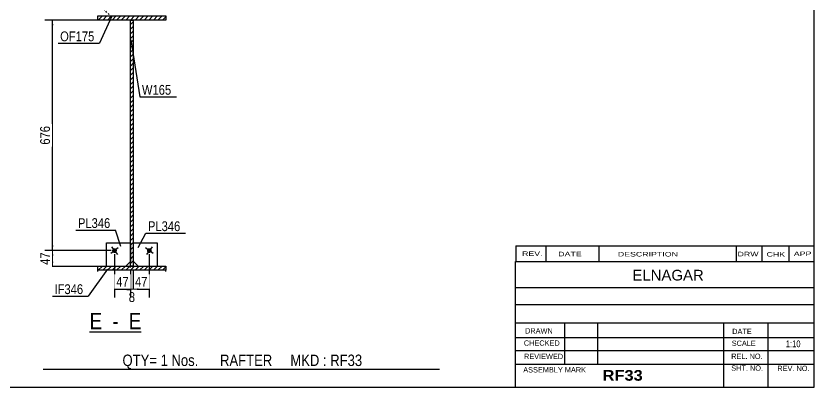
# Model space of a CAD drawing. Header units: millimetres. Extents: x -23 to 380, y -193 to 84.
# Drawn here: x 145.5 to 379.6, y -192.6 to -83.8 of the extents above; entities that cross this region are included whole.
import ezdxf

# ---------------------------------------------------------------- set-up
doc = ezdxf.new("R2010")
doc.units = ezdxf.units.MM
doc.linetypes.add('DXK_LINE_DOT1', pattern=[1.8814, 0.9407, -0.9407])
doc.linetypes.add('DXK_LINE_DOT4', pattern=[0.9408, 0.4704, -0.4704])
doc.styles.add('Arial', font='ARIAL.TTF', dxfattribs={"height": 0.2})
doc.styles.add('Arial Bold', font='ARIALBD.TTF', dxfattribs={"height": 0.2})
doc.styles.add('Arial Narrow', font='ARIALN.TTF', dxfattribs={"height": 0.2})

# ---------------------------------------------------------------- blocks, each defined once
blk = doc.blocks.new('Unknown-624477018-1210')
at = {"color": 5, "linetype": 'Continuous'}
for p, q in [((379.57, -192.57), (379.57, 84.43)), ((-20.43, -192.57), (379.57, -192.57))]:
    blk.add_line(p, q, dxfattribs=at)
blk = doc.blocks.new('Unknown-624477018-13 - 1394')
at = {"color": 7, "linetype": 'Continuous'}
blk.add_line((167.09, -176.39), (182.26, -176.39), dxfattribs=at)
at = {"color": 0, "linetype": 'Continuous'}
for points in [[(170.74, -175.64), (170.74, -170.64), (167.09, -170.64), (167.09, -175.64)], [(177.11, -175.64), (177.11, -170.64), (172.24, -170.64), (172.24, -175.64)], [(182.26, -175.64), (182.26, -170.64), (178.61, -170.64), (178.61, -175.64)]]:
    blk.add_wipeout(points, dxfattribs=at)
at = {"color": 6, "linetype": 'Continuous', "style": 'Arial Narrow'}
for s, height, p in [('E', 4.77, (167.09, -175.64)), ('E', 4.77, (178.61, -175.64)), (' - ', 4.772, (172.24, -175.64))]:
    blk.add_text(s, height=height, dxfattribs=at).set_placement(p)
blk = doc.blocks.new('Part-624477018-1490 - 1394')
at = {"color": 2, "linetype": 'Continuous'}
for p, q in [((179.92, -155.78), (179.92, -150.28)), ((179.92, -150.28), (186.92, -150.28)), ((186.92, -150.28), (186.92, -157.15)), ((181.29, -157.15), (179.92, -155.78))]:
    blk.add_line(p, q, dxfattribs=at)
at = {"color": 7, "linetype": 'DXK_LINE_DOT1'}
for p, q in [((179.92, -150.28), (186.92, -150.28)), ((181.42, -157.28), (181.29, -157.15)), ((186.92, -157.28), (181.42, -157.28)), ((186.92, -157.15), (186.92, -157.28))]:
    blk.add_line(p, q, dxfattribs=at)
blk = doc.blocks.new('Part-624477018-1426 - 1394')
at = {"linetype": 'Continuous'}
h = blk.add_hatch(dxfattribs=at)
h.set_pattern_fill('', scale=0.3, style=0, pattern_type=0)
h.set_pattern_definition([(45, (169.49, -157.1495), (-0.67352, 0.67352), [])])
h.paths.add_polyline_path([(189.49, -157.15), (169.49, -157.15), (169.49, -158.35), (189.49, -158.35)])
at = {"color": 7, "linetype": 'DXK_LINE_DOT1'}
for p, q in [((169.49, -157.49), (169.49, -157.15)), ((189.49, -157.49), (189.49, -157.15))]:
    blk.add_line(p, q, dxfattribs=at)
at = {"color": 2, "linetype": 'Continuous'}
for p, q in [((169.49, -157.15), (189.49, -157.15)), ((169.49, -158.35), (169.49, -157.15)), ((169.49, -158.69), (169.49, -158.35)), ((189.49, -158.35), (169.49, -158.35)), ((189.49, -157.15), (189.49, -158.35)), ((189.49, -158.69), (189.49, -158.35))]:
    blk.add_line(p, q, dxfattribs=at)
blk = doc.blocks.new('Bolt-624477018-1451 - 1394')
at = {"linetype": 'Continuous'}
blk.add_hatch(color=3, dxfattribs=at).paths.add_polyline_path([(174.95, -152.15, -1), (173.83, -153, -1)])
at = {"color": 3, "linetype": 'Continuous'}
for p, q in [((175.5, -151.73), (173.28, -153.43)), ((173.54, -151.46), (175.24, -153.69))]:
    blk.add_line(p, q, dxfattribs=at)
blk = doc.blocks.new('Part-624477018-1449 - 1394')
at = {"color": 2, "linetype": 'Continuous'}
for p, q in [((172.06, -150.28), (179.06, -150.28)), ((172.06, -157.15), (172.06, -150.28)), ((179.06, -150.28), (179.06, -155.78)), ((177.69, -157.15), (179.06, -155.78))]:
    blk.add_line(p, q, dxfattribs=at)
at = {"color": 7, "linetype": 'DXK_LINE_DOT1'}
for p, q in [((172.06, -150.28), (179.06, -150.28)), ((172.06, -157.28), (172.06, -157.15)), ((177.56, -157.28), (172.06, -157.28)), ((177.69, -157.15), (177.56, -157.28))]:
    blk.add_line(p, q, dxfattribs=at)
blk = doc.blocks.new('Bolt-624477018-1452 - 1394')
at = {"linetype": 'Continuous'}
blk.add_hatch(color=3, dxfattribs=at).paths.add_polyline_path([(185.15, -153, -1), (184.03, -152.15, -1)])
at = {"color": 3, "linetype": 'Continuous'}
for p, q in [((185.7, -153.43), (183.48, -151.73)), ((185.44, -151.46), (183.74, -153.69))]:
    blk.add_line(p, q, dxfattribs=at)
blk = doc.blocks.new('Part-624477018-1462 - 1394')
at = {"linetype": 'Continuous'}
h = blk.add_hatch(dxfattribs=at)
h.set_pattern_fill('', scale=0.3, style=0, pattern_type=0)
h.set_pattern_definition([(45, (169.49, -83.8083), (-0.67352, 0.67352), [])])
h.paths.add_polyline_path([(189.49, -83.81), (169.49, -83.81), (169.49, -85.01), (189.49, -85.01)])
at = {"color": 2, "linetype": 'Continuous'}
for p, q in [((169.49, -83.81), (189.49, -83.81)), ((169.49, -85.01), (169.49, -83.81)), ((189.49, -83.81), (189.49, -85.01)), ((189.49, -85.01), (169.49, -85.01))]:
    blk.add_line(p, q, dxfattribs=at)
blk = doc.blocks.new('Part-624477018-1484 - 1394')
at = {"linetype": 'Continuous'}
h = blk.add_hatch(dxfattribs=at)
h.set_pattern_fill('', scale=0.3, style=0, pattern_type=0)
h.set_pattern_definition([(45, (179.09, -85.0083), (-0.673519, 0.673519), [])])
h.paths.add_polyline_path([(179.89, -85.01), (179.09, -85.01), (179.09, -157.15), (179.89, -157.15)])
at = {"color": 2, "linetype": 'Continuous'}
for p, q in [((179.09, -85.01), (179.89, -85.01)), ((179.09, -157.15), (179.09, -85.01)), ((179.89, -85.01), (179.89, -157.15)), ((179.89, -157.15), (179.09, -157.15))]:
    blk.add_line(p, q, dxfattribs=at)
at = {"color": 7, "linetype": 'DXK_LINE_DOT1'}
for p, q in [((179.09, -157.49), (179.09, -157.15)), ((179.89, -157.49), (179.89, -157.15))]:
    blk.add_line(p, q, dxfattribs=at)
blk = doc.blocks.new('StraightDimension-624477018-8654 - 1394')
at = {"linetype": 'Continuous'}
for points in [[(155.96, -154.08), (156.21, -152.58), (156.46, -154.08)], [(156.46, -155.78), (156.21, -157.28), (155.96, -155.78)]]:
    blk.add_hatch(color=7, dxfattribs=at).paths.add_polyline_path(points)
at = {"color": 7, "linetype": 'Continuous'}
for p, q in [((173.39, -152.58), (153.96, -152.58)), ((156.21, -157.28), (156.21, -152.58)), ((171.06, -157.28), (153.96, -157.28))]:
    blk.add_line(p, q, dxfattribs=at)
at = {"color": 0}
blk.add_wipeout([(156.06, -152.5), (151.86, -152.5), (151.86, -157.35), (156.06, -157.35)], dxfattribs=at)
at = {"color": 3, "style": 'Arial Narrow'}
blk.add_text('47', height=2.863, rotation=90.0002, dxfattribs=at).set_placement((155.46, -156.75))
blk = doc.blocks.new('StraightDimension-624477018-3790 - 1394')
at = {"linetype": 'Continuous'}
for points in [[(181.39, -164.14), (179.89, -163.89), (181.39, -163.64)], [(183.09, -163.64), (184.59, -163.89), (183.09, -164.14)]]:
    blk.add_hatch(color=7, dxfattribs=at).paths.add_polyline_path(points)
at = {"color": 7, "linetype": 'Continuous'}
for p, q in [((184.59, -153.58), (184.59, -166.29)), ((179.89, -158.25), (179.89, -166.29)), ((179.89, -163.89), (184.59, -163.89))]:
    blk.add_line(p, q, dxfattribs=at)
at = {"color": 0}
blk.add_wipeout([(184.67, -163.74), (184.67, -159.54), (179.81, -159.54), (179.81, -163.74)], dxfattribs=at)
at = {"color": 3, "style": 'Arial Narrow'}
blk.add_text('47', height=2.863, dxfattribs=at).set_placement((180.41, -163.14))
blk = doc.blocks.new('StraightDimension-624477018-3791 - 1394')
at = {"linetype": 'Continuous'}
for points in [[(177.59, -163.64), (179.09, -163.89), (177.59, -164.14)], [(181.39, -164.14), (179.89, -163.89), (181.39, -163.64)]]:
    blk.add_hatch(color=7, dxfattribs=at).paths.add_polyline_path(points)
at = {"color": 7, "linetype": 'Continuous'}
for p, q in [((179.09, -158.25), (179.09, -166.14)), ((179.89, -158.25), (179.89, -166.14)), ((179.09, -163.89), (179.89, -163.89))]:
    blk.add_line(p, q, dxfattribs=at)
at = {"color": 0}
blk.add_wipeout([(181, -168.24), (181, -164.04), (177.98, -164.04), (177.98, -168.24)], dxfattribs=at)
at = {"color": 3, "style": 'Arial Narrow'}
blk.add_text('8', height=2.86, dxfattribs=at).set_placement((178.58, -167.64))
blk = doc.blocks.new('StraightDimension-624477018-3792 - 1394')
at = {"linetype": 'Continuous'}
for points in [[(175.89, -164.14), (174.39, -163.89), (175.89, -163.64)], [(177.59, -163.64), (179.09, -163.89), (177.59, -164.14)]]:
    blk.add_hatch(color=7, dxfattribs=at).paths.add_polyline_path(points)
at = {"color": 7, "linetype": 'Continuous'}
for p, q in [((174.39, -153.58), (174.39, -166.29)), ((179.09, -158.25), (179.09, -166.29)), ((174.39, -163.89), (179.09, -163.89))]:
    blk.add_line(p, q, dxfattribs=at)
at = {"color": 0}
blk.add_wipeout([(179.17, -163.74), (179.17, -159.54), (174.31, -159.54), (174.31, -163.74)], dxfattribs=at)
at = {"color": 3, "style": 'Arial Narrow'}
blk.add_text('47', height=2.863, dxfattribs=at).set_placement((174.91, -163.14))
blk = doc.blocks.new('StraightDimension-624477018-8653 - 1394')
at = {"linetype": 'Continuous'}
for points in [[(155.96, -86.51), (156.21, -85.01), (156.46, -86.51)], [(156.46, -151.08), (156.21, -152.58), (155.96, -151.08)]]:
    blk.add_hatch(color=7, dxfattribs=at).paths.add_polyline_path(points)
at = {"color": 7, "linetype": 'Continuous'}
for p, q in [((178.09, -85.01), (153.96, -85.01)), ((156.21, -152.58), (156.21, -85.01)), ((173.39, -152.58), (153.96, -152.58))]:
    blk.add_line(p, q, dxfattribs=at)
at = {"color": 0}
blk.add_wipeout([(156.06, -115.45), (151.86, -115.45), (151.86, -122.13), (156.06, -122.13)], dxfattribs=at)
at = {"color": 3, "style": 'Arial Narrow'}
blk.add_text('676', height=2.863, rotation=90.0002, dxfattribs=at).set_placement((155.46, -121.53))
blk = doc.blocks.new('CBS_NAME_BLOG-624477018-9298')
at = {"color": 7, "linetype": 'Continuous'}
for p, q in [((291.98, -155.82), (379.5, -155.82)), ((291.98, -192.53), (291.98, -155.82)), ((291.98, -163.36), (379.5, -163.36)), ((292.05, -168.41), (379.57, -168.41)), ((291.98, -173.78), (379.5, -173.78)), ((306.5, -185.89), (306.5, -173.79)), ((316.19, -185.87), (316.19, -173.8)), ((353.1, -192.53), (353.1, -173.8)), ((366.15, -192.53), (366.15, -173.79)), ((291.99, -178.08), (379.57, -178.06)), ((291.98, -181.83), (379.5, -181.83)), ((291.98, -185.87), (379.5, -185.87)), ((291.98, -192.57), (379.57, -192.57))]:
    blk.add_line(p, q, dxfattribs=at)
at = {"color": 3, "linetype": 'Continuous', "style": 'Arial'}
blk.add_text('ELNAGAR', height=3.133, dxfattribs=at).set_placement((326.3, -161.35))
at = {"color": 3, "linetype": 'Continuous'}
for s, height, style, width, p in [('DRAWN', 1.566, 'Arial', 0.9, (294.81, -176.89)), ('DATE', 1.566, 'Arial', 0.9, (355.57, -177.05)), ('CHECKED', 1.566, 'Arial', 0.9, (294.46, -180.47)), ('SCALE', 1.566, 'Arial', 0.9, (355.42, -180.53)), ('1:10', 1.957, 'Arial Narrow', 0.9, (371.31, -180.89)), ('REVIEWED', 1.566, 'Arial', 0.9, (294.5, -184.38)), ('REL. NO.', 1.566, 'Arial', 0.9, (355.28, -184.34)), ('ASSEMBLY MARK', 1.5663, 'Arial', 0.9, (294.28, -188.31)), ('SHT. NO.', 1.566, 'Arial', 0.9, (355.28, -187.8)), ('REV. NO.', 1.566, 'Arial', 0.9, (368.8, -187.89)), ('RF33', 3.131, 'Arial Bold', 1.1, (317.56, -190.72))]:
    blk.add_text(s, height=height, dxfattribs=dict(at, style=style, width=width)).set_placement(p)
blk = doc.blocks.new('CBS_CALLOFF-624477018-9297')
at = {"color": 7, "linetype": 'Continuous'}
blk.add_line((153.45, -187.3), (269.68, -187.32), dxfattribs=at)
at = {"color": 3, "linetype": 'Continuous', "style": 'Arial Narrow'}
blk.add_text('QTY= 1 Nos.      RAFTER     MKD : RF33', height=3.3405, dxfattribs=at).set_placement((176.74, -186.41))
blk = doc.blocks.new('CBS_REVISION-624477018-9299')
at = {"color": 7, "linetype": 'Continuous'}
for p, q in [((292.06, -151.19), (379.56, -151.19)), ((292.06, -151.19), (292.06, -155.82)), ((300.86, -151.19), (300.86, -155.82)), ((316.45, -151.19), (316.45, -155.76)), ((356.71, -151.19), (356.71, -155.82)), ((364.25, -151.19), (364.25, -155.82)), ((372.2, -151.19), (372.2, -155.82)), ((292.06, -155.82), (379.56, -155.82))]:
    blk.add_line(p, q, dxfattribs=at)
at = {"color": 7, "style": 'Arial Narrow', "width": 1.7}
for s, height, p in [('REV.', 1.326, (293.92, -154.15)), ('DATE', 1.326, (304.54, -154.26)), ('DESCRIPTION', 1.3257, (322.02, -154.31)), ('DRW', 1.326, (357.14, -154.26)), ('CHK', 1.326, (365.63, -154.35)), ('APP', 1.326, (373.63, -154.19))]:
    blk.add_text(s, height=height, dxfattribs=at).set_placement(p)
blk = doc.blocks.new('Mark-624477018-1486 - 1394')
at = {"color": 0}
blk.add_wipeout([(193.7, -146.86), (193.7, -143.86), (184.2, -143.86), (184.2, -146.86)], dxfattribs=at)
blk.add_wipeout([(193.7, -146.86), (193.7, -143.86), (184.2, -143.86), (184.2, -146.86)], dxfattribs=at)
at = {"color": 7, "linetype": 'Continuous'}
for p, q in [((181.35, -151.71), (183.6, -147.46)), ((183.6, -147.46), (195.2, -147.46))]:
    blk.add_line(p, q, dxfattribs=at)
at = {"color": 3, "style": 'Arial Narrow'}
blk.add_text('PL346', height=2.863, dxfattribs=at).set_placement((184.2, -146.86))
blk = doc.blocks.new('Mark-624477018-1422 - 1394')
at = {"color": 7, "linetype": 'Continuous'}
blk.add_line((172.32, -157.99), (166.7, -165.92), dxfattribs=at)
at = {"color": 0}
blk.add_wipeout([(165.2, -165.32), (165.2, -162.32), (156.79, -162.32), (156.79, -165.32)], dxfattribs=at)
blk.add_wipeout([(165.2, -165.32), (165.2, -162.32), (156.79, -162.32), (156.79, -165.32)], dxfattribs=at)
at = {"color": 7, "linetype": 'Continuous'}
blk.add_line((156.19, -165.92), (166.7, -165.92), dxfattribs=at)
at = {"color": 3, "style": 'Arial Narrow'}
blk.add_text('IF346', height=2.863, dxfattribs=at).set_placement((156.79, -165.32))
blk = doc.blocks.new('Mark-624477018-1445 - 1394')
at = {"color": 7, "linetype": 'Continuous'}
blk.add_line((176.21, -151.34), (174.66, -146.55), dxfattribs=at)
at = {"color": 0}
blk.add_wipeout([(173.16, -145.95), (173.16, -142.95), (163.66, -142.95), (163.66, -145.95)], dxfattribs=at)
blk.add_wipeout([(173.16, -145.95), (173.16, -142.95), (163.66, -142.95), (163.66, -145.95)], dxfattribs=at)
at = {"color": 7, "linetype": 'Continuous'}
blk.add_line((163.06, -146.55), (174.66, -146.55), dxfattribs=at)
at = {"color": 3, "style": 'Arial Narrow'}
blk.add_text('PL346', height=2.863, dxfattribs=at).set_placement((163.66, -145.95))
blk = doc.blocks.new('Mark-624477018-1480 - 1394')
at = {"color": 0}
blk.add_wipeout([(191.03, -106.89), (191.03, -103.89), (182.44, -103.89), (182.44, -106.89)], dxfattribs=at)
blk.add_wipeout([(191.03, -106.89), (191.03, -103.89), (182.44, -103.89), (182.44, -106.89)], dxfattribs=at)
at = {"color": 7, "linetype": 'Continuous'}
for p, q in [((179.18, -90.77), (181.84, -107.49)), ((181.84, -107.49), (192.53, -107.49))]:
    blk.add_line(p, q, dxfattribs=at)
at = {"color": 3, "style": 'Arial Narrow'}
blk.add_text('W165', height=2.863, dxfattribs=at).set_placement((182.44, -106.89))
blk = doc.blocks.new('Mark-624477018-6492 - 1394')
at = {"color": 7, "linetype": 'DXK_LINE_DOT4'}
blk.add_line((173.52, -84.08), (169.98, -80.54), dxfattribs=at)
at = {"color": 0}
blk.add_wipeout([(168.48, -79.94), (168.48, -76.94), (158.44, -76.94), (158.44, -79.94)], dxfattribs=at)
blk.add_wipeout([(168.48, -79.94), (168.48, -76.94), (158.44, -76.94), (158.44, -79.94)], dxfattribs=at)
at = {"color": 7, "linetype": 'DXK_LINE_DOT4'}
blk.add_line((157.84, -80.54), (169.98, -80.54), dxfattribs=at)
at = {"color": 3, "style": 'Arial Narrow'}
blk.add_text('OF175', height=2.863, dxfattribs=at).set_placement((158.44, -79.94))
blk = doc.blocks.new('Mark-624477018-8165 - 1394')
at = {"color": 7, "linetype": 'Continuous'}
blk.add_line((173.52, -84.08), (169.98, -91.81), dxfattribs=at)
at = {"color": 0}
blk.add_wipeout([(168.48, -91.21), (168.48, -88.21), (158.44, -88.21), (158.44, -91.21)], dxfattribs=at)
blk.add_wipeout([(168.48, -91.21), (168.48, -88.21), (158.44, -88.21), (158.44, -91.21)], dxfattribs=at)
at = {"color": 7, "linetype": 'Continuous'}
blk.add_line((157.84, -91.81), (169.98, -91.81), dxfattribs=at)
at = {"color": 3, "style": 'Arial Narrow'}
blk.add_text('OF175', height=2.863, dxfattribs=at).set_placement((158.44, -91.21))

msp = doc.modelspace()

# ---------------------------------------------------------------- block references
for name in ['Unknown-624477018-1210', 'Part-624477018-1462 - 1394', 'Part-624477018-1484 - 1394', 'Part-624477018-1449 - 1394', 'Bolt-624477018-1451 - 1394', 'Part-624477018-1490 - 1394', 'Bolt-624477018-1452 - 1394', 'CBS_REVISION-624477018-9299', 'CBS_NAME_BLOG-624477018-9298', 'Part-624477018-1426 - 1394', 'CBS_CALLOFF-624477018-9297']:
    msp.add_blockref(name, (0, 0))

# ---------------------------------------------------------------- next in the draw order: block references
for name in ['Mark-624477018-1486 - 1394', 'StraightDimension-624477018-8654 - 1394', 'StraightDimension-624477018-3790 - 1394', 'Unknown-624477018-13 - 1394']:
    msp.add_blockref(name, (0, 0))

# ---------------------------------------------------------------- next in the draw order: block references
for name in ['Mark-624477018-1422 - 1394', 'StraightDimension-624477018-3791 - 1394']:
    msp.add_blockref(name, (0, 0))

# ---------------------------------------------------------------- next in the draw order: block references
msp.add_blockref('StraightDimension-624477018-3792 - 1394', (0, 0))

# ---------------------------------------------------------------- next in the draw order: block references
msp.add_blockref('StraightDimension-624477018-8653 - 1394', (0, 0))

# ---------------------------------------------------------------- next in the draw order: block references
for name in ['Mark-624477018-6492 - 1394', 'Mark-624477018-1480 - 1394', 'Mark-624477018-1445 - 1394']:
    msp.add_blockref(name, (0, 0))

# ---------------------------------------------------------------- next in the draw order: block references
msp.add_blockref('Mark-624477018-8165 - 1394', (0, 0))

doc.saveas('drawing.dxf')
